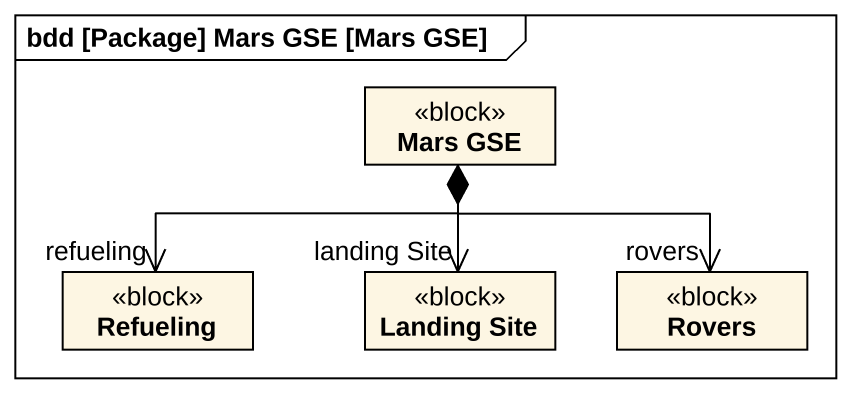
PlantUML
@startuml
mainframe bdd [Package] Mars GSE [Mars GSE]
hide circle
hide empty members
class "Mars GSE" as Mars_GSE <<block>>
class Refueling <<block>>
class "Landing Site" as Landing_Site <<block>>
class Rovers <<block>>
Mars_GSE *--> "refueling" Refueling
Mars_GSE *--> "landing Site" Landing_Site
Mars_GSE *--> "rovers" Rovers
@enduml
